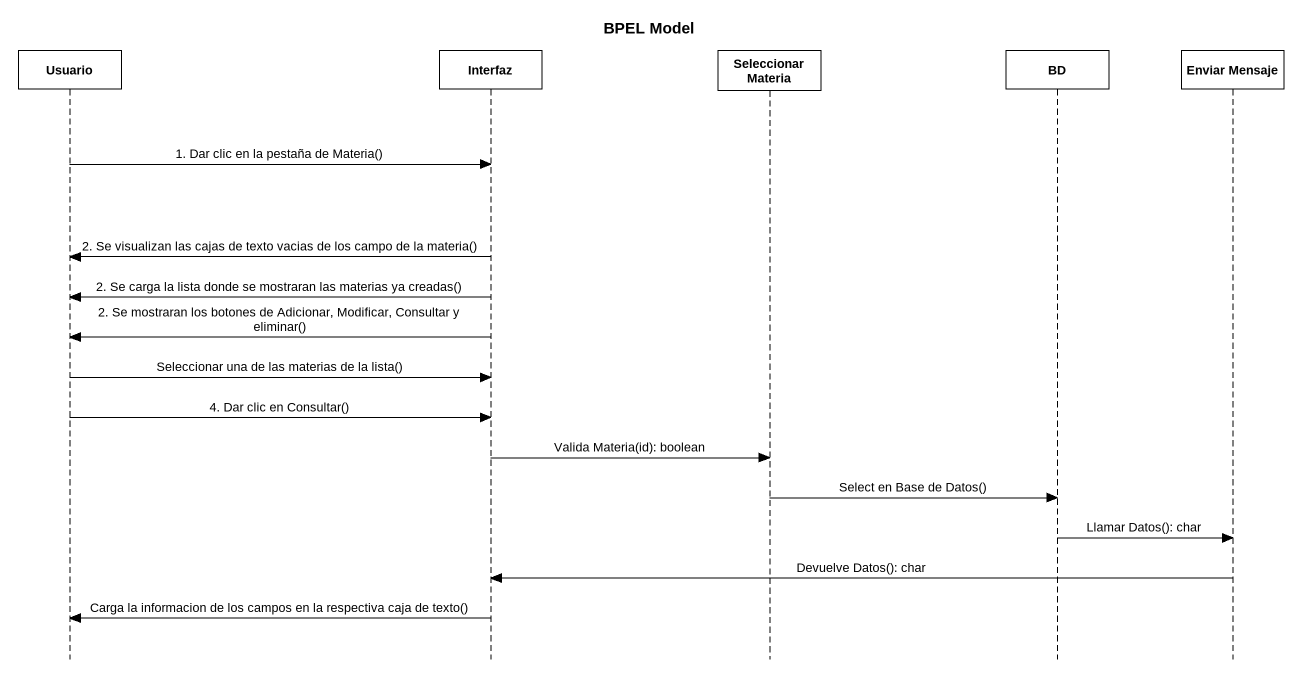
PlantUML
@startuml
title BPEL Model
hide footbox
participant Usuario
participant Interfaz
participant "Seleccionar Materia" as Seleccionar_Materia
participant BD
participant "Enviar Mensaje" as Enviar_Mensaje

Usuario -> Interfaz : 1. Dar clic en la pestaña de Materia()
Interfaz -> Usuario : 2. Se visualizan las cajas de texto vacias de los campo de la materia()
Interfaz -> Usuario : 2. Se carga la lista donde se mostraran las materias ya creadas()
Interfaz -> Usuario : 2. Se mostraran los botones de Adicionar, Modificar, Consultar y eliminar()
Usuario -> Interfaz : Seleccionar una de las materias de la lista()
Usuario -> Interfaz : 4. Dar clic en Consultar()
Interfaz -> Seleccionar_Materia : Valida Materia(id): boolean
Seleccionar_Materia -> BD : Select en Base de Datos()
BD -> Enviar_Mensaje : Llamar Datos(): char
Enviar_Mensaje -> Interfaz : Devuelve Datos(): char
Interfaz -> Usuario : Carga la informacion de los campos en la respectiva caja de texto()
@enduml
